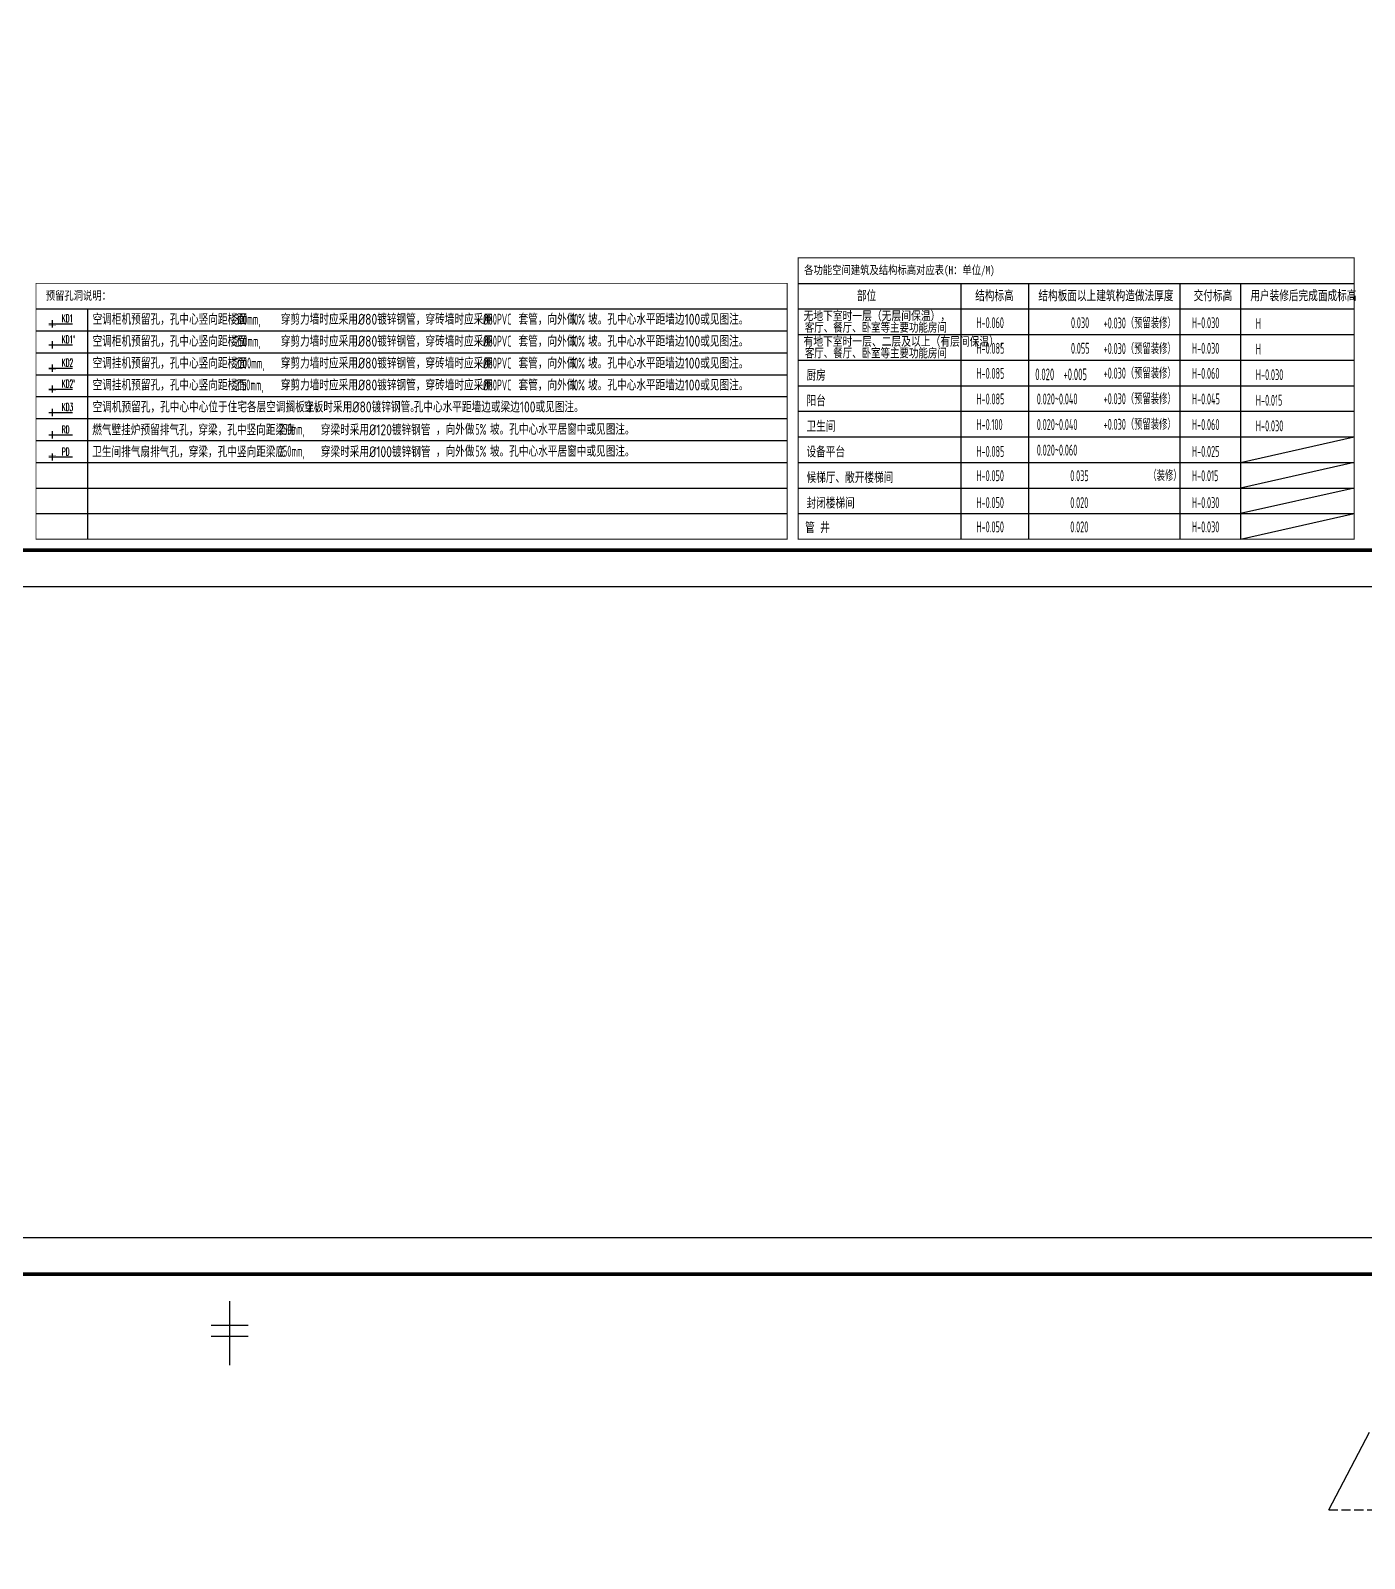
# Model space of a CAD drawing. Extents: x -518115 to 389031, y -209821 to 1628073.
# Drawn here: x 32868 to 69376, y 693077 to 734882 of the extents above; entities that cross this region are included whole.
import ezdxf
from ezdxf.xclip import XClip

# ---------------------------------------------------------------- set-up
doc = ezdxf.new("R2010")
doc.units = 0
doc.header["$LTSCALE"] = 1000
doc.header["$MEASUREMENT"] = 0
doc.header["$XCLIPFRAME"] = 0
doc.linetypes.add('DASH', pattern=[0.35, 0.25, -0.1])
doc.linetypes.add('DOTE', pattern=[2.42, 2, -0.2, 0.02, -0.2])
for name, color, linetype in [('C-Sheet-图框', 101, 'Continuous'), ('DIM_LEAD', 3, 'Continuous'), ('PUB_TEXT', 4, 'Continuous'), ('图框', 140, 'Continuous'), ('机电标识类', 1, 'Continuous')]:
    doc.layers.add(name, color=color, linetype=linetype)
for name, color, linetype, lineweight in [('DOTE', 19, 'DOTE', 9), ('平面-空调室内机', 176, 'Continuous', 9), ('空调', 76, 'Continuous', 13)]:
    doc.layers.add(name, color=color, linetype=linetype, lineweight=lineweight)
doc.layers.add('yichutu', color=7, linetype='Continuous', true_color=0xffffff, plot=False)
doc.styles.add('_TCH_DIM', font='SIMPLEX.shx', dxfattribs={"width": 0.7, "bigfont": 'GBCBIG.shx'})
doc.styles.add('宋体', font='', dxfattribs={"height": 50})
doc.styles.add('房间名称', font='TSSDENG', dxfattribs={"width": 0.8, "bigfont": 'HZTXT'})
doc.styles.get('宋体').set_extended_font_data('SimSun')

# ---------------------------------------------------------------- blocks, each defined once
blk = doc.blocks.new('TK')
at = {"layer": '图框'}
blk.add_lwpolyline([(465375, 548714), (549475, 548714), (549475, 489314), (465375, 489314)], close=True, dxfattribs=at)
blk.add_lwpolyline([(465375, 548714), (549475, 548714), (549475, 489314), (465375, 489314)], close=True, dxfattribs=at)
at = {"layer": '图框', "const_width": 100}
blk.add_lwpolyline([(548475, 490314), (548475, 547714), (467875, 547714), (467875, 490314)], close=True, dxfattribs=at)
blk = doc.blocks.new('yct-841-594-84100-59399.9999999999-100-1000.0')
at = {"layer": 'yichutu', "color": 7, "true_color": 0xffffff}
blk.add_lwpolyline([(0, 0), (0, 59400), (84100, 59400), (84100, 0)], close=True, dxfattribs=at)
blk = doc.blocks.new('A$C74D73064')
at = {"layer": 'DOTE', "color": 5}
for p, q in [((-47045, 93137), (-47045, 8149)), ((-41595, 93137), (-41595, 8149)), ((-36145, 93137), (-36145, 8149)), ((-30695, 93137), (-30695, 8149)), ((-25245, 93137), (-25245, 8149)), ((-19795, 93137), (-19795, 8149))]:
    blk.add_line(p, q, dxfattribs=at)
blk = doc.blocks.new('dongkong')
blk.add_wipeout([(-603756, 210771), (-603756, 210571), (-603836, 210571), (-603836, 210771)])
at = {"layer": '机电标识类', "color": 250, "linetype": 'DASH', "ltscale": 400}
for p, q in [((-603796, 210771), (-603796, 210571)), ((-603896, 210671), (-603696, 210671))]:
    blk.add_line(p, q, dxfattribs=at)
at = {"layer": '空调', "color": 6, "linetype": 'DASH', "const_width": 2}
blk.add_lwpolyline([(-603756, 210771), (-603756, 210571), (-603836, 210571), (-603836, 210771)], close=True, dxfattribs=at)
blk = doc.blocks.new('A$C78D13F63')
at = {"layer": 'C-Sheet-图框', "color": 0}
for p, q in [((52360, 7300), (67578, 7300)), ((56815, 7300), (56815, 300)), ((58665, 7300), (58665, 300)), ((62812, 7300), (62812, 300)), ((64465, 7300), (64465, 300)), ((31504, 6600), (52060, 6600)), ((32915, 6600), (32915, 300)), ((52360, 6600), (67578, 6600)), ((31504, 6000), (52060, 6000)), ((52360, 5900), (67578, 5900)), ((31504, 5400), (52060, 5400)), ((52360, 5200), (67578, 5200)), ((31504, 4800), (52060, 4800)), ((31504, 4200), (52060, 4200)), ((52360, 4500), (67578, 4500)), ((52360, 3800), (67578, 3800)), ((31504, 3600), (52060, 3600)), ((31504, 3600), (52060, 3600)), ((31504, 3000), (52060, 3000)), ((52360, 3100), (67578, 3100)), ((31504, 2400), (52060, 2400)), ((52360, 2400), (67578, 2400)), ((31504, 1700), (52060, 1700)), ((52360, 1700), (67578, 1700)), ((31504, 1000), (52060, 1000)), ((52360, 1000), (67578, 1000))]:
    blk.add_line(p, q, dxfattribs=at)
at = {"layer": 'C-Sheet-图框', "color": 0, "const_width": 24}
blk.add_lwpolyline([(52360, 300), (52360, 8000), (67578, 8000), (67578, 300), (52360, 300)], dxfattribs=at)
at = {"layer": 'DIM_LEAD'}
for points in [[(31951, 6195), (32498, 6195)], [(31951, 5619), (32498, 5619)], [(31951, 4983), (32498, 4983)], [(31951, 4409), (32498, 4409)], [(31951, 3768), (32498, 3768)], [(31951, 3155), (32498, 3155)], [(31951, 2549), (32498, 2549)]]:
    blk.add_lwpolyline(points, dxfattribs=at)
at = {"layer": 'PUB_TEXT', "color": 251, "true_color": 0x636466}
for p, q in [((64465, 2400), (67578, 3100)), ((67578, 2400), (64465, 1700)), ((67578, 1700), (64465, 1000)), ((64465, 300), (67578, 1000))]:
    blk.add_line(p, q, dxfattribs=at)
at = {"layer": 'DIM_LEAD', "color": 7, "style": '_TCH_DIM', "width": 0.458824}
for s, p in [('KD1', (32210, 6236)), ("KD1'", (32210, 5661)), ('KD2', (32210, 5025)), ("KD2'", (32210, 4450)), ('KD3', (32210, 3810)), ('RD', (32210, 3197)), ('PD', (32210, 2591))]:
    blk.add_text(s, height=208.2, dxfattribs=at).set_placement(p)
at = {"layer": 'PUB_TEXT', "color": 2}
for s, height, style, width, p in [('各功能空间建筑及结构标高对应表(H：单位/M)', 227.85, '宋体', 0.8, (52528, 7551)), ('预留孔洞说明：', 227.8, '宋体', 0.8, (31769, 6851)), ('300mm,', 300, '房间名称', 0.56, (36945, 6168)), ('H-0.060', 300, '房间名称', 0.56, (57240, 6073)), ('H-0.030', 300, '房间名称', 0.56, (63139, 6073)), ('250mm,', 300, '房间名称', 0.56, (36945, 5568)), ('H-0.085', 300, '房间名称', 0.56, (57240, 5373)), ('H-0.030', 300, '房间名称', 0.56, (63139, 5373)), ('2200mm,', 300, '房间名称', 0.56, (36945, 4968)), ('2150mm,', 300, '房间名称', 0.56, (36945, 4368)), ('H-0.085', 300, '房间名称', 0.56, (57240, 4687)), ('H-0.060', 300, '房间名称', 0.56, (63139, 4687)), ('H-0.085', 300, '房间名称', 0.56, (57240, 3987)), ('H-0.045', 300, '房间名称', 0.56, (63139, 3987)), ('250mm,', 300, '房间名称', 0.56, (38151, 3156)), ('H-0.100', 300, '房间名称', 0.56, (57240, 3287)), ('H-0.060', 300, '房间名称', 0.56, (63139, 3287)), ('250mm,', 300, '房间名称', 0.56, (38151, 2556)), ('H-0.085', 300, '房间名称', 0.56, (57240, 2551)), ('H-0.025', 300, '房间名称', 0.56, (63139, 2551)), ('H-0.050', 300, '房间名称', 0.56, (57240, 1887)), ('H-0.015', 300, '房间名称', 0.56, (63139, 1887)), ('H-0.050', 300, '房间名称', 0.56, (57240, 1151)), ('H-0.030', 300, '房间名称', 0.56, (63139, 1151)), ('H-0.050', 300, '房间名称', 0.56, (57240, 487)), ('H-0.030', 300, '房间名称', 0.56, (63139, 487))]:
    blk.add_text(s, height=height, dxfattribs=dict(at, style=style, width=width)).set_placement(p)
at = {"layer": 'PUB_TEXT', "style": '房间名称'}
for s, height, width, p in [('部位', 300, 0.8, (53972, 6810)), ('结构标高', 300, 0.8, (57207, 6810)), ('结构板面以上建筑构造做法厚度', 300, 0.8, (58938, 6810)), ('交付标高', 300, 0.8, (63186, 6810)), ('用户装修后完成面成标高', 300, 0.8, (64739, 6810)), ('空调柜机预留孔，孔中心竖向距楼面', 300, 0.8, (33052, 6168)), ('穿剪力墙时应采用%%C80镀锌钢管，穿砖墙时应采用', 300, 0.8, (38202, 6168)), ('%%c80PVC', 300, 0.56, (43741, 6168)), ('套管，向外做', 300, 0.8, (44709, 6168)), ('10%%%', 300, 0.56, (46149, 6168)), ('坡。孔中心水平距墙边100或见图注。', 300, 0.8, (46613, 6168)), ('0.030', 300, 0.56, (59829, 6073)), ('空调柜机预留孔，孔中心竖向距楼面', 300, 0.8, (33052, 5568)), ('穿剪力墙时应采用%%C80镀锌钢管，穿砖墙时应采用', 300, 0.8, (38202, 5568)), ('%%c80PVC', 300, 0.56, (43741, 5568)), ('套管，向外做', 300, 0.8, (44709, 5568)), ('10%%%', 300, 0.56, (46149, 5568)), ('坡。孔中心水平距墙边100或见图注。', 300, 0.8, (46613, 5568)), ('客厅、餐厅、卧室等主要功能房间', 240, 0.8, (52544, 5953)), ('客厅、餐厅、卧室等主要功能房间', 240, 0.8, (52544, 5253)), ('0.055', 300, 0.56, (59829, 5373)), ('空调挂机预留孔，孔中心竖向距楼面', 300, 0.8, (33052, 4968)), ('穿剪力墙时应采用%%C80镀锌钢管，穿砖墙时应采用', 300, 0.8, (38202, 4968)), ('%%c80PVC', 300, 0.56, (43741, 4968)), ('套管，向外做', 300, 0.8, (44709, 4968)), ('10%%%', 300, 0.56, (46149, 4968)), ('坡。孔中心水平距墙边100或见图注。', 300, 0.8, (46613, 4968)), ('空调挂机预留孔，孔中心竖向距楼面', 300, 0.8, (33052, 4368)), ('穿剪力墙时应采用%%C80镀锌钢管，穿砖墙时应采用', 300, 0.8, (38202, 4368)), ('%%c80PVC', 300, 0.56, (43741, 4368)), ('套管，向外做', 300, 0.8, (44709, 4368)), ('10%%%', 300, 0.56, (46149, 4368)), ('坡。孔中心水平距墙边100或见图注。', 300, 0.8, (46613, 4368)), ('厨房', 300, 0.8, (52591, 4637)), ('0.020', 321.4, 0.56, (58851, 4650)), ('阳台', 300, 0.8, (52591, 3937)), ('0.020~0.040', 300, 0.56, (58894, 3987)), ('空调机预留孔，孔中心中心位于住宅各层空调搁板上，', 300, 0.8, (33052, 3768)), ('穿板时采用%%C80镀锌钢管。', 300, 0.8, (38840, 3768)), ('孔中心水平距墙边或梁边100或见图注。', 300, 0.8, (41841, 3768)), ('燃气壁挂炉预留排气孔，穿梁，孔中竖向距梁底', 300, 0.8, (33042, 3142)), ('穿梁时采用%%C120镀锌钢管', 300, 0.8, (39298, 3142)), ('，向外做', 300, 0.8, (42448, 3156)), ('5%%%', 300, 0.56, (43526, 3156)), ('坡。孔中心水平居窗中或见图注。', 300, 0.8, (43927, 3156)), ('卫生间', 300, 0.8, (52591, 3237)), ('0.020~0.040', 300, 0.56, (58894, 3287)), ('卫生间排气扇排气孔，穿梁，孔中竖向距梁底', 300, 0.8, (33042, 2542)), ('穿梁时采用%%C100镀锌钢管', 300, 0.8, (39298, 2542)), ('，向外做', 300, 0.8, (42448, 2556)), ('5%%%', 300, 0.56, (43526, 2556)), ('坡。孔中心水平居窗中或见图注。', 300, 0.8, (43927, 2556)), ('设备平台', 300, 0.8, (52591, 2537)), ('0.020~0.060', 300, 0.56, (58894, 2587)), ('候梯厅、敞开楼梯间', 300, 0.8, (52591, 1837)), ('0.035', 300, 0.56, (59809, 1887)), ('封闭楼梯间', 300, 0.8, (52591, 1137)), ('0.020', 300, 0.56, (59809, 1151)), ('管 井', 300, 0.8, (52553, 469)), ('0.020', 300, 0.56, (59809, 487))]:
    blk.add_text(s, height=height, dxfattribs=dict(at, width=width)).set_placement(p)
at = {"layer": 'PUB_TEXT', "color": 1, "style": '房间名称', "width": 0.8}
for s, p in [('无地下室时一层（无层间保温），', (52510, 6268)), ('有地下室时一层、二层及以上（有层间保温），', (52510, 5568))]:
    blk.add_text(s, height=257.14, dxfattribs=at).set_placement(p)
at = {"layer": 'PUB_TEXT', "color": 251, "true_color": 0x636466, "style": '房间名称', "width": 0.56}
for s, p in [('+0.030（预留装修）', (60723, 6066)), ('+0.030（预留装修）', (60723, 5366)), ('+0.030（预留装修）', (60723, 4693)), ('+0.030（预留装修）', (60723, 3993)), ('+0.030（预留装修）', (60723, 3293)), ('（装修）', (61948, 1893))]:
    blk.add_text(s, height=300, dxfattribs=at).set_placement(p)
at = {"layer": 'PUB_TEXT', "color": 4, "style": '房间名称', "width": 0.56}
for s, p in [('H', (64889, 6051)), ('H', (64889, 5351)), ('H-0.030', (64889, 4651)), ('H-0.015', (64889, 3951)), ('H-0.030', (64889, 3251))]:
    blk.add_text(s, height=300, dxfattribs=at).set_placement(p)
at = {"layer": 'PUB_TEXT', "color": 3, "style": '房间名称', "width": 0.56}
blk.add_text('+0.005', height=321.4, dxfattribs=at).set_placement((59623, 4650))
at = {"layer": '平面-空调室内机', "ltscale": 0.3, "xscale": -1, "rotation": 90}
for p in [(242621, -597601), (242621, -598177), (242621, -598813), (242621, -599387), (242621, -600028), (242621, -600641), (242621, -601247)]:
    blk.add_blockref('dongkong', p, dxfattribs=at)
at = {"layer": 'C-Sheet-图框', "color": 0, "const_width": 24}
blk.add_lwpolyline([(31504, 300), (31504, 7300), (52060, 7300), (52060, 300)], close=True, dxfattribs=at)

msp = doc.modelspace()

# ---------------------------------------------------------------- linework, layer by layer
for p, q in [((38316.6, 700118.3), (38316.6, 698367.3)), ((38316.6, 700118.3), (38316.6, 698367.3)), ((37809.2, 699461.7), (38824, 699461.7)), ((37809.2, 699461.7), (38824, 699461.7)), ((37809.2, 699158.4), (38824, 699158.4)), ((37809.2, 699158.4), (38824, 699158.4))]:
    msp.add_line(p, q)
at = {"ltscale": 0.5}
msp.add_line((68396.6, 694406.2), (69516.4, 696528.9), dxfattribs=at)
at = {"linetype": 'DASH'}
msp.add_line((68396.6, 694406.2), (70796.6, 694406.2), dxfattribs=at)

# ---------------------------------------------------------------- block references
for p in [(-466360.9, 230351.7), (-466360.9, 153143.3)]:
    msp.add_blockref('TK', p)
ref = msp.add_blockref('A$C74D73064', (83399.2, 686807.6))
XClip(ref).set_block_clipping_path([(-72082.5976409552, 50822.2563254365), (-18082.6107620973, 70322.2577319878)])
at = {"layer": 'yichutu'}
msp.add_blockref('yct-841-594-84100-59399.9999999999-100-1000.0', (-985.9, 642457), dxfattribs=at)

# ---------------------------------------------------------------- next in the draw order: block references
msp.add_blockref('A$C78D13F63', (1514.1, 720665.3))

# ---------------------------------------------------------------- next in the draw order: block references
msp.add_blockref('yct-841-594-84100-59399.9999999999-100-1000.0', (-985.9, 719665.3), dxfattribs=at)

doc.saveas('drawing.dxf')
